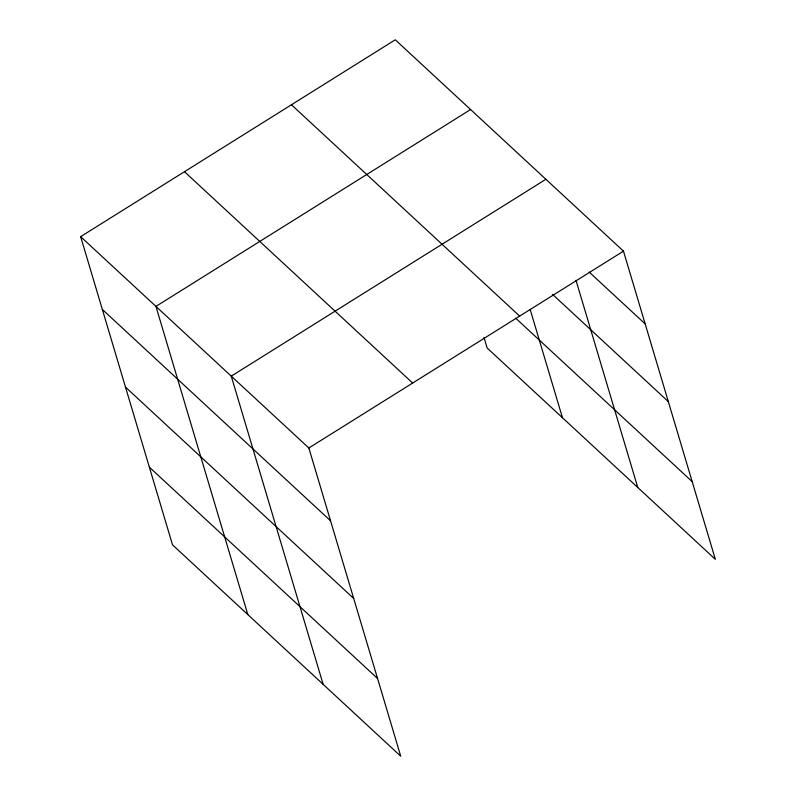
<?xml version="1.0" encoding="UTF-8"?>
<svg xmlns="http://www.w3.org/2000/svg" width="796" height="796" viewBox="0 0 796 796"><rect width="100%" height="100%" fill="white"/><g stroke="black" fill="none" stroke-linecap="round" stroke-linejoin="round"><path stroke-width="1.19" d="M80.645 236.661L308.848 447.999L400.726 756.2L172.523 544.852L80.645 236.661L395.274 39.8L623.477 251.148L715.355 559.339L487.152 348.001L483.998 337.405M470.585 109.54L155.946 306.4L247.825 614.602M545.887 179.289L231.258 376.15L323.136 684.341M308.848 447.999L623.477 251.148M589.239 272.123L645.178 323.922M552.643 294.46L668.332 401.612M291.445 104.764L519.649 316.111M515.708 318.201L692.202 481.66M184.473 171.697L412.676 383.045M102.336 309.435L330.539 520.783M125.499 387.125L353.703 598.463M149.359 467.162L377.563 678.51M576.005 280.311L637.765 487.49M530.176 309.445L562.464 417.741"/></g></svg>
